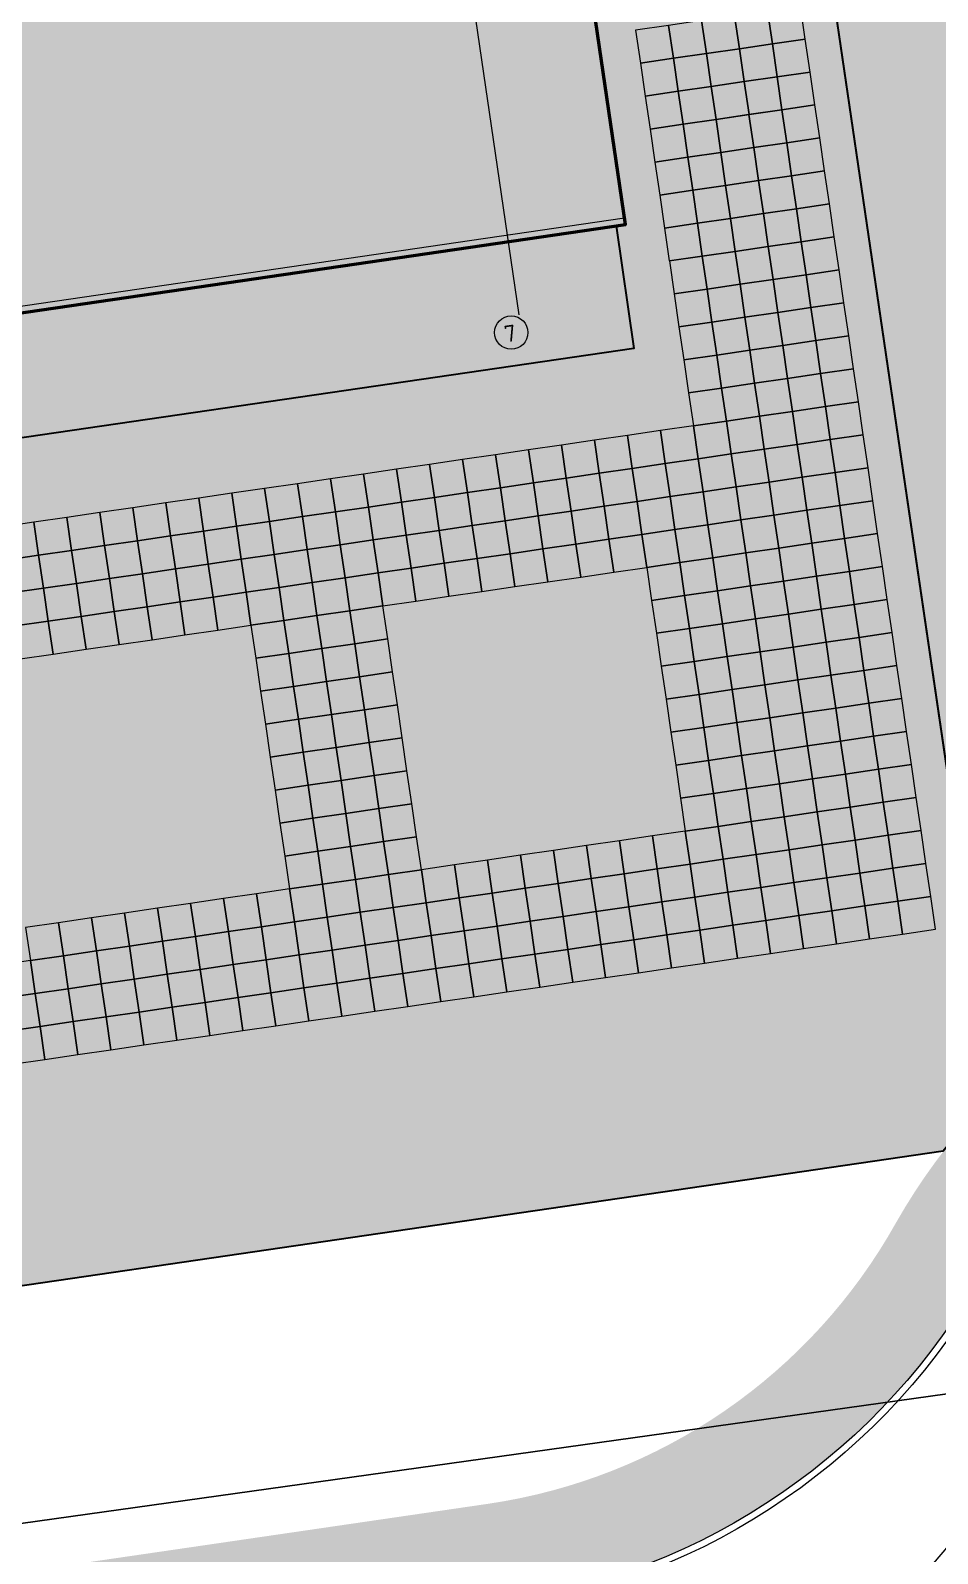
# Model space of a CAD drawing. Header units: metres. Extents: x 2 to 659295185, y -28 to 1124222152.
# Drawn here: x 656853.02 to 656880.24, y 1124401.98 to 1124447.69 of the extents above; entities that cross this region are included whole.
import ezdxf

# ---------------------------------------------------------------- set-up
doc = ezdxf.new("R2010")
doc.units = ezdxf.units.M
doc.header["$MEASUREMENT"] = 0
doc.linetypes.add('CENTER', pattern=[50.8, 31.75, -6.35, 6.35, -6.35])
for name, color, linetype, lineweight in [("a''brocal", 220, 'CONTINUOUS', 15), ('area verde', 76, 'CONTINUOUS', 13), ('eje vial', 1, 'CENTER', 15), ('ESCUELA', 7, 'CONTINUOUS', 15)]:
    doc.layers.add(name, color=color, linetype=linetype, lineweight=lineweight)
doc.layers.add('AREA ACERA', color=7, linetype='CONTINUOUS', lineweight=15, true_color=0xfbe193)
doc.layers.add('parcela simoncito', color=7, linetype='CONTINUOUS', lineweight=9, true_color=0xe9debe)
doc.layers.add('CANAL', color=5, linetype='CONTINUOUS')
doc.styles.add('СПДС', font='isocpeur.ttf')
doc.linetypes.add('FENCELINE2', pattern='A,0.25,-0.1,[132,ltypeshp.shx,S=0.1,R=0,X=-0.1,Y=0],-0.1,1', length=1.45)

# ---------------------------------------------------------------- blocks, each defined once
blk = doc.blocks.new('simoncito')
at = {"layer": 'ESCUELA', "linetype": 'Continuous', "lineweight": 0}
blk.add_hatch(color=252, dxfattribs=at).paths.add_polyline_path([(-455.6, -2173.202), (-495.36, -2173.202), (-495.361, -2154.802), (-458.961, -2154.802), (-458.961, -2162.022), (-455.601, -2162.022)])
at = {"layer": 'ESCUELA', "color": 5, "linetype": 'Continuous', "lineweight": 30}
blk.add_lwpolyline([(-455.887, -2173.202), (-455.89, -2176.921), (-481.237, -2176.912), (-481.237, -2174.202), (-496.047, -2174.202), (-496.046, -2153.802), (-458.847, -2153.802), (-458.847, -2161.022), (-455.887, -2161.022), (-455.887, -2162.022)], dxfattribs=at)
at = {"layer": 'ESCUELA', "color": 1, "linetype": 'Continuous', "lineweight": 0}
for points in [[(-495.161, -2153.802), (-495.161, -2175.418)], [(-459.161, -2153.802), (-459.16, -2175.418)], [(-498.581, -2155.002), (-458.961, -2155.001)], [(-498.581, -2173.002), (-455.601, -2173.001)]]:
    blk.add_lwpolyline(points, dxfattribs=at)
at = {"layer": 'ESCUELA', "linetype": 'Continuous', "lineweight": 0}
blk.add_lwpolyline([(-455.6, -2173.202), (-495.36, -2173.202), (-495.361, -2154.802), (-458.961, -2154.802), (-458.961, -2162.022), (-455.601, -2162.022), (-455.6, -2173.202)], dxfattribs=at)
at = {"layer": 'ESCUELA', "linetype": 'Continuous', "lineweight": 50}
blk.add_lwpolyline([(-458.961, -2154.802), (-495.361, -2154.802), (-495.36, -2173.202), (-455.6, -2173.201), (-455.601, -2162.022), (-458.961, -2162.022), (-458.961, -2154.802)], dxfattribs=at)
at = {"layer": 'ESCUELA', "color": 1, "linetype": 'Continuous', "lineweight": 0}
for centre in [(-499.081, -2155.002), (-499.081, -2173.002), (-495.174, -2175.918), (-459.461, -2175.918)]:
    blk.add_circle(centre, 0.5, dxfattribs=at)
at = {"layer": 'ESCUELA', "color": 1, "lineweight": 50, "char_height": 0.5, "width": 0.38012, "attachment_point": 3, "rotation": 359.9979, "style": 'СПДС'}
for s, insert in [('D', (-498.952, -2154.763)), ('A', (-498.952, -2172.763)), ('1', (-495.03, -2175.673)), ('7', (-459.324, -2175.686))]:
    blk.add_mtext(s, dxfattribs=dict(at, insert=insert))

msp = doc.modelspace()

# ---------------------------------------------------------------- hatches: boundary and pattern name
at = {"layer": 'AREA ACERA'}
h = msp.add_hatch(color=256, dxfattribs=at)
h.dxf.hatch_style = 1
edge = h.paths.add_edge_path()
edge.add_line((656825.2231, 1124398.0829), (656825.4419, 1124396.5866))
edge.add_arc((656830.7751, 1124407.1126), 11.8, 243.12985, 253.24821)
edge.add_line((656827.374, 1124395.8133), (656827.4023, 1124395.9071))
edge.add_line((656827.4023, 1124395.9071), (656867.0118, 1124401.695))
edge.add_arc((656864.3229, 1124420.0962), 18.5966, 278.31338, 330.83105)
edge.add_arc((656894.8791, 1124403.0407), 16.3972, 98.31384, 150.83105, ccw=False)
edge.add_line((656892.5081, 1124419.2656), (656947.5832, 1124427.3168))
edge.add_line((656947.5832, 1124427.3168), (656947.7567, 1124426.1305))
edge.add_line((656947.7567, 1124426.1305), (656965.5673, 1124428.7345))
edge.add_line((656965.5673, 1124428.7345), (656965.3937, 1124429.9219))
edge.add_line((656965.3937, 1124429.9219), (657000.8908, 1124435.1118))
edge.add_arc((657003.264, 1124418.8798), 16.4046, 45.8279, 98.31806, ccw=False)
edge.add_arc((657027.6639, 1124443.9952), 18.6116, 225.8279, 278.3007)
edge.add_line((657030.3508, 1124425.5785), (657041.9038, 1124427.265))
edge.add_line((657041.9038, 1124427.265), (657042.0774, 1124426.0776))
edge.add_line((657042.0774, 1124426.0776), (657043.1738, 1124426.2381))
edge.add_arc((657041.5799, 1124437.1259), 11.0039, 278.3282, 288.22859)
edge.add_line((657045.0221, 1124426.6743), (657044.8457, 1124427.8804))
edge.add_arc((657041.3964, 1124437.9035), 10.6, 288.99004, 368.30544)
edge.add_line((657051.8853, 1124439.4347), (657045.2115, 1124485.1408))
edge.add_arc((657034.7227, 1124483.6093), 10.6, 8.30732, 98.31713)
edge.add_line((657033.1894, 1124494.0978), (657033.0158, 1124495.2852))
edge.add_line((657033.0158, 1124495.2852), (657030.0474, 1124494.8512))
edge.add_line((657030.0474, 1124494.8512), (657030.221, 1124493.6639))
edge.add_line((657030.221, 1124493.6639), (657026.3566, 1124493.0989))
edge.add_arc((657028.8617, 1124491.8483), 2.8, 153.46984, 184.30242)
edge.add_line((657026.0696, 1124491.6382), (657026.1263, 1124491.2472))
edge.add_line((657026.1263, 1124491.2472), (657033.4354, 1124492.3158))
edge.add_arc((657034.7094, 1124483.6023), 8.8062, 8.35537, 98.31804, ccw=False)
edge.add_line((657043.4221, 1124484.8819), (657050.1474, 1124438.8829))
edge.add_arc((657041.3905, 1124437.9129), 8.8105, -81.73298, 6.32068, ccw=False)
edge.add_line((657042.6573, 1124429.194), (657030.0733, 1124427.3571))
edge.add_arc((657027.6506, 1124443.9542), 16.773, 225.76471, 278.3049, ccw=False)
edge.add_arc((657003.2735, 1124418.9175), 18.1709, 45.76471, 98.36257)
edge.add_line((657000.6308, 1124436.8952), (656892.3966, 1124421.0684))
edge.add_arc((656895.0538, 1124402.786), 18.4744, 98.26971, 150.40503)
edge.add_arc((656864.313, 1124420.1106), 16.8123, 278.33919, 330.80525, ccw=False)
edge.add_line((656866.7514, 1124403.4761), (656832.0483, 1124398.4052))
edge.add_arc((656830.7783, 1124407.0968), 8.784, 190.17051, 278.31338, ccw=False)
edge.add_line((656822.1324, 1124405.5458), (656820.39, 1124417.4033))
edge.add_arc((656820.8827, 1124410.1052), 7.3147, 93.86246, 94.68622)
edge.add_arc((656820.5548, 1124414.6574), 2.7513, 95.62565, 133.33247)
edge.add_line((656818.6668, 1124416.6587), (656819.8526, 1124408.5474))
edge.add_line((656819.8526, 1124408.5474), (656818.6653, 1124408.3738))
edge.add_line((656818.6653, 1124408.3738), (656819.0992, 1124405.4055))
edge.add_line((656819.0992, 1124405.4055), (656820.2866, 1124405.5791))
edge.add_arc((656830.7439, 1124407.092), 10.5662, 188.23238, 238.49998)
at = {"layer": 'area verde'}
h = msp.add_hatch(color=256, dxfattribs=at)
h.dxf.hatch_style = 1
edge = h.paths.add_edge_path()
edge.add_line((656947.7567, 1124426.1305), (656947.5832, 1124427.3167))
edge.add_line((656947.5832, 1124427.3167), (656892.5081, 1124419.2656))
edge.add_arc((656894.8802, 1124403.039), 16.399, 98.31697, 150.82792)
edge.add_arc((656864.3216, 1124420.0981), 18.5987, 278.3165, 330.82792, ccw=False)
edge.add_line((656867.0118, 1124401.695), (656827.4023, 1124395.9071))
edge.add_line((656827.4023, 1124395.9071), (656827.374, 1124395.8133))
edge.add_arc((656830.7751, 1124407.1126), 11.8, 253.24822, 278.31806)
edge.add_line((656832.4822, 1124395.4367), (656867.1854, 1124400.5076))
edge.add_arc((656864.3231, 1124420.096), 19.7964, 278.31338, 330.83106)
edge.add_arc((656894.8792, 1124403.0405), 15.1974, 98.31388, 150.83106, ccw=False)
edge.add_line((656892.6817, 1124418.0782), (656947.7567, 1124426.1305))
at = {"layer": 'parcela simoncito'}
h = msp.add_hatch(color=256, dxfattribs=at)
edge = h.paths.add_edge_path()
edge.add_line((656940.076, 1124478.666), (656947.3231, 1124429.0983))
edge.add_line((656947.3231, 1124429.0983), (656892.3966, 1124421.0684))
edge.add_arc((656894.9753, 1124402.8929), 18.3574, 98.07524, 135.22316)
edge.add_line((656881.9442, 1124415.8229), (656874.1358, 1124469.0252))
edge.add_line((656874.1358, 1124469.0252), (656940.076, 1124478.666))
h = msp.add_hatch(color=256, dxfattribs=at)
edge = h.paths.add_edge_path()
edge.add_arc((656894.8808, 1124403.0381), 18.2, 135.42686, 142.70806)
edge.add_line((656880.4017, 1124414.0651), (656822.1324, 1124405.5458))
edge.add_line((656822.1324, 1124405.5458), (656815.3534, 1124451.7639))
edge.add_arc((656824.0867, 1124452.8177), 8.7966, 98.29634, 186.88058, ccw=False)
edge.add_line((656822.8174, 1124461.5223), (656845.4525, 1124464.8332))
edge.add_line((656845.4525, 1124464.8332), (656874.1358, 1124469.0252))
edge.add_line((656874.1358, 1124469.0252), (656881.916, 1124415.8112))

# ---------------------------------------------------------------- linework, layer by layer
at = {"layer": "a''brocal", "elevation": 433.2399}
for points in [[(657026.1263, 1124491.2472), (657026.0696, 1124491.6382, -0.3960527), (657028.478, 1124494.6218), (657033.0158, 1124495.2852, -0.414289), (657046.3991, 1124485.3132), (657053.0727, 1124439.608), (657053.0727, 1124439.608, -0.4123884), (657043.1738, 1124426.2381), (657043.1036, 1124426.2274), (657030.5242, 1124424.3911, -0.2332017), (657013.8585, 1124429.7855, 0.233377), (657001.065, 1124433.9245), (656892.6817, 1124418.0782, 0.2332017), (656881.6091, 1124410.4475, -0.2332017), (656867.1854, 1124400.5076), (656867.1854, 1124400.5076), (656832.4822, 1124395.4367), (656832.4822, 1124395.4367, -0.4142136), (656819.0992, 1124405.4055), (656817.815, 1124414.1902, -0.4164622), (656820.1773, 1124417.387), (656820.3929, 1124417.4039)], [(657001.094, 1124433.7266), (656892.7106, 1124417.8803, 0.2332017), (656881.7837, 1124410.35, -0.2332017), (656867.2143, 1124400.3097), (656832.5111, 1124395.2388, -0.4142136), (656818.9013, 1124405.3765), (656817.6172, 1124414.1605, -0.4170526), (656820.1551, 1124417.5859), (656820.3638, 1124417.6023)]]:
    msp.add_lwpolyline(points, format="xyb", dxfattribs=at)
at = {"layer": 'CANAL', "linetype": 'Continuous', "elevation": -3.4908}
msp.add_lwpolyline([(656749.472, 1124386.6045), (656821.4385, 1124398.506), (656918.7425, 1124412.125), (657050.6935, 1124432.404)], dxfattribs=at)
msp.add_lwpolyline([(656749.472, 1124386.6045), (656821.4385, 1124398.506), (656918.7425, 1124412.125), (657050.6935, 1124432.404)], dxfattribs=at)
at = {"layer": 'eje vial', "ltscale": 0.05, "elevation": 433.2399, "flags": 128}
msp.add_lwpolyline([(656893.1881, 1124414.615, 0.2332017), (656884.4465, 1124408.5908, -0.2193359), (656866.7482, 1124392.9631, -0.2193359)], format="xyb", dxfattribs=at)
at = {"layer": 'ESCUELA', "color": 1, "linetype": 'FENCELINE2', "lineweight": 30, "ltscale": 1.8, "elevation": 433.2399}
for points in [[(656940.076, 1124478.666), (656947.3231, 1124429.0983), (656892.3966, 1124421.0684, 0.163523), (656881.9442, 1124415.8229), (656881.9442, 1124415.8229), (656874.1358, 1124469.0252), (656940.076, 1124478.666)], [(656874.1358, 1124469.0251), (656822.8174, 1124461.5221, 0.4069889), (656815.3534, 1124451.7639), (656822.1328, 1124405.5421), (656880.4017, 1124414.0651, -0.0322911), (656881.942, 1124415.8376), (656874.1358, 1124469.0251)]]:
    msp.add_lwpolyline(points, format="xyb", dxfattribs=at)
at = {"layer": 'ESCUELA', "color": 248, "lineweight": 9, "ltscale": 100, "elevation": 433.2399}
for points in [[(656876.2701, 1124447.4322), (656876.1255, 1124448.4217), (656875.136, 1124448.2771), (656875.2806, 1124447.2876)], [(656873.3017, 1124446.9984), (656873.157, 1124447.9879), (656872.1676, 1124447.8432), (656872.3122, 1124446.8537)], [(656874.2912, 1124447.143), (656874.1465, 1124448.1325), (656873.157, 1124447.9879), (656873.3017, 1124446.9984)], [(656875.2806, 1124447.2876), (656875.136, 1124448.2771), (656874.1465, 1124448.1325), (656874.2912, 1124447.143)], [(656872.3122, 1124446.8537), (656872.1676, 1124447.8432), (656871.1781, 1124447.6986), (656871.3227, 1124446.7091)], [(656874.4358, 1124446.1535), (656874.2912, 1124447.143), (656873.3017, 1124446.9984), (656873.4463, 1124446.0089)], [(656875.4253, 1124446.2981), (656875.2806, 1124447.2876), (656874.2912, 1124447.143), (656874.4358, 1124446.1535)], [(656876.4148, 1124446.4428), (656876.2701, 1124447.4322), (656875.2806, 1124447.2876), (656875.4253, 1124446.2981)], [(656872.4568, 1124445.8643), (656872.3122, 1124446.8537), (656871.3227, 1124446.7091), (656871.4673, 1124445.7196)], [(656873.4463, 1124446.0089), (656873.3017, 1124446.9984), (656872.3122, 1124446.8537), (656872.4568, 1124445.8643)], [(656874.5804, 1124445.164), (656874.4358, 1124446.1535), (656873.4463, 1124446.0089), (656873.5909, 1124445.0194)], [(656875.5699, 1124445.3087), (656875.4253, 1124446.2981), (656874.4358, 1124446.1535), (656874.5804, 1124445.164)], [(656876.5594, 1124445.4533), (656876.4148, 1124446.4428), (656875.4253, 1124446.2981), (656875.5699, 1124445.3087)], [(656872.6014, 1124444.8748), (656872.4568, 1124445.8643), (656871.4673, 1124445.7196), (656871.6119, 1124444.7302)], [(656873.5909, 1124445.0194), (656873.4463, 1124446.0089), (656872.4568, 1124445.8643), (656872.6014, 1124444.8748)], [(656875.7143, 1124444.3191), (656875.5697, 1124445.3086), (656874.5802, 1124445.164), (656874.7249, 1124444.1745)], [(656876.7038, 1124444.4638), (656876.5592, 1124445.4533), (656875.5697, 1124445.3086), (656875.7143, 1124444.3191)], [(656872.7459, 1124443.8853), (656872.6013, 1124444.8748), (656871.6118, 1124444.7301), (656871.7564, 1124443.7406)], [(656873.7354, 1124444.0299), (656873.5907, 1124445.0194), (656872.6013, 1124444.8748), (656872.7459, 1124443.8853)], [(656874.7249, 1124444.1745), (656874.5802, 1124445.164), (656873.5907, 1124445.0194), (656873.7354, 1124444.0299)], [(656875.859, 1124443.3297), (656875.7143, 1124444.3191), (656874.7249, 1124444.1745), (656874.8695, 1124443.185)], [(656876.8485, 1124443.4743), (656876.7038, 1124444.4638), (656875.7143, 1124444.3191), (656875.859, 1124443.3297)], [(656872.8905, 1124442.8958), (656872.7459, 1124443.8853), (656871.7564, 1124443.7406), (656871.901, 1124442.7512)], [(656873.88, 1124443.0404), (656873.7354, 1124444.0299), (656872.7459, 1124443.8853), (656872.8905, 1124442.8958)], [(656874.8695, 1124443.185), (656874.7249, 1124444.1745), (656873.7354, 1124444.0299), (656873.88, 1124443.0404)], [(656876.9931, 1124442.4848), (656876.8485, 1124443.4743), (656875.859, 1124443.3297), (656876.0036, 1124442.3402)], [(656874.0246, 1124442.0509), (656873.88, 1124443.0404), (656872.8905, 1124442.8958), (656873.0351, 1124441.9063)], [(656875.0141, 1124442.1955), (656874.8695, 1124443.185), (656873.88, 1124443.0404), (656874.0246, 1124442.0509)], [(656876.0036, 1124442.3402), (656875.859, 1124443.3297), (656874.8695, 1124443.185), (656875.0141, 1124442.1955)], [(656873.0351, 1124441.9063), (656872.8905, 1124442.8958), (656871.901, 1124442.7512), (656872.0456, 1124441.7617)], [(656877.1377, 1124441.4953), (656876.9931, 1124442.4848), (656876.0036, 1124442.3402), (656876.1482, 1124441.3507)], [(656874.1692, 1124441.0614), (656874.0246, 1124442.0509), (656873.0351, 1124441.9063), (656873.1798, 1124440.9168)], [(656875.1587, 1124441.2061), (656875.0141, 1124442.1955), (656874.0246, 1124442.0509), (656874.1692, 1124441.0614)], [(656876.1482, 1124441.3507), (656876.0036, 1124442.3402), (656875.0141, 1124442.1955), (656875.1587, 1124441.2061)], [(656873.1798, 1124440.9168), (656873.0351, 1124441.9063), (656872.0456, 1124441.7617), (656872.1903, 1124440.7722)], [(656875.3035, 1124440.2166), (656875.1589, 1124441.2061), (656874.1694, 1124441.0615), (656874.314, 1124440.072)], [(656876.293, 1124440.3612), (656876.1484, 1124441.3507), (656875.1589, 1124441.2061), (656875.3035, 1124440.2166)], [(656877.2825, 1124440.5058), (656877.1379, 1124441.4953), (656876.1484, 1124441.3507), (656876.293, 1124440.3612)], [(656873.3246, 1124439.9273), (656873.1799, 1124440.9168), (656872.1904, 1124440.7722), (656872.3351, 1124439.7827)], [(656874.314, 1124440.072), (656874.1694, 1124441.0615), (656873.1799, 1124440.9168), (656873.3246, 1124439.9273)], [(656875.4482, 1124439.2271), (656875.3035, 1124440.2166), (656874.314, 1124440.072), (656874.4587, 1124439.0825)], [(656876.4376, 1124439.3717), (656876.293, 1124440.3612), (656875.3035, 1124440.2166), (656875.4482, 1124439.2271)], [(656877.4271, 1124439.5164), (656877.2825, 1124440.5058), (656876.293, 1124440.3612), (656876.4376, 1124439.3717)], [(656873.4692, 1124438.9379), (656873.3246, 1124439.9273), (656872.3351, 1124439.7827), (656872.4797, 1124438.7932)], [(656874.4587, 1124439.0825), (656874.314, 1124440.072), (656873.3246, 1124439.9273), (656873.4692, 1124438.9379)], [(656876.5823, 1124438.3822), (656876.4376, 1124439.3717), (656875.4482, 1124439.2271), (656875.5928, 1124438.2376)], [(656877.5718, 1124438.5269), (656877.4271, 1124439.5164), (656876.4376, 1124439.3717), (656876.5823, 1124438.3822)], [(656873.6138, 1124437.9484), (656873.4692, 1124438.9379), (656872.4797, 1124438.7932), (656872.6243, 1124437.8037)], [(656874.6033, 1124438.093), (656874.4587, 1124439.0825), (656873.4692, 1124438.9379), (656873.6138, 1124437.9484)], [(656875.5928, 1124438.2376), (656875.4482, 1124439.2271), (656874.4587, 1124439.0825), (656874.6033, 1124438.093)], [(656876.7269, 1124437.3928), (656876.5823, 1124438.3822), (656875.5928, 1124438.2376), (656875.7374, 1124437.2481)], [(656877.7164, 1124437.5374), (656877.5718, 1124438.5269), (656876.5823, 1124438.3822), (656876.7269, 1124437.3928)], [(656873.7584, 1124436.9589), (656873.6138, 1124437.9484), (656872.6243, 1124437.8037), (656872.7689, 1124436.8143)], [(656874.7479, 1124437.1035), (656874.6033, 1124438.093), (656873.6138, 1124437.9484), (656873.7584, 1124436.9589)], [(656875.7374, 1124437.2481), (656875.5928, 1124438.2376), (656874.6033, 1124438.093), (656874.7479, 1124437.1035)], [(656877.861, 1124436.5479), (656877.7164, 1124437.5374), (656876.7269, 1124437.3928), (656876.8715, 1124436.4033)], [(656874.8925, 1124436.114), (656874.7479, 1124437.1035), (656873.7584, 1124436.9589), (656873.9031, 1124435.9694)], [(656875.882, 1124436.2586), (656875.7374, 1124437.2481), (656874.7479, 1124437.1035), (656874.8925, 1124436.114)], [(656876.8715, 1124436.4033), (656876.7269, 1124437.3928), (656875.7374, 1124437.2481), (656875.882, 1124436.2586)], [(656873.9031, 1124435.9694), (656873.7584, 1124436.9589), (656872.7689, 1124436.8143), (656872.9136, 1124435.8248)], [(656878.0057, 1124435.5584), (656877.8611, 1124436.5479), (656876.8716, 1124436.4033), (656877.0162, 1124435.4138)], [(656875.0373, 1124435.1245), (656874.8926, 1124436.114), (656873.9031, 1124435.9694), (656874.0478, 1124434.9799)], [(656876.0267, 1124435.2692), (656875.8821, 1124436.2587), (656874.8926, 1124436.114), (656875.0373, 1124435.1245)], [(656877.0162, 1124435.4138), (656876.8716, 1124436.4033), (656875.8821, 1124436.2587), (656876.0267, 1124435.2692)], [(656872.0688, 1124434.6907), (656871.9242, 1124435.6802), (656870.9347, 1124435.5355), (656871.0793, 1124434.546)], [(656873.0583, 1124434.8353), (656872.9137, 1124435.8248), (656871.9242, 1124435.6802), (656872.0688, 1124434.6907)], [(656874.0478, 1124434.9799), (656873.9031, 1124435.9694), (656872.9137, 1124435.8248), (656873.0583, 1124434.8353)], [(656869.1003, 1124434.2568), (656868.9557, 1124435.2463), (656867.9662, 1124435.1017), (656868.1109, 1124434.1122)], [(656870.0898, 1124434.4014), (656869.9452, 1124435.3909), (656868.9557, 1124435.2463), (656869.1003, 1124434.2568)], [(656871.0793, 1124434.546), (656870.9347, 1124435.5355), (656869.9452, 1124435.3909), (656870.0898, 1124434.4014)], [(656876.1714, 1124434.2797), (656876.0267, 1124435.2692), (656875.0373, 1124435.1245), (656875.1819, 1124434.1351)], [(656877.1609, 1124434.4243), (656877.0162, 1124435.4138), (656876.0267, 1124435.2692), (656876.1714, 1124434.2797)], [(656878.1503, 1124434.5689), (656878.0057, 1124435.5584), (656877.0162, 1124435.4138), (656877.1609, 1124434.4243)], [(656866.1319, 1124433.8229), (656865.9873, 1124434.8124), (656864.9978, 1124434.6678), (656865.1424, 1124433.6783)], [(656867.1214, 1124433.9675), (656866.9767, 1124434.957), (656865.9873, 1124434.8124), (656866.1319, 1124433.8229)], [(656868.1109, 1124434.1122), (656867.9662, 1124435.1017), (656866.9767, 1124434.957), (656867.1214, 1124433.9675)], [(656873.2029, 1124433.8458), (656873.0583, 1124434.8353), (656872.0688, 1124434.6907), (656872.2134, 1124433.7012)], [(656874.1924, 1124433.9904), (656874.0478, 1124434.9799), (656873.0583, 1124434.8353), (656873.2029, 1124433.8458)], [(656875.1819, 1124434.1351), (656875.0373, 1124435.1245), (656874.0478, 1124434.9799), (656874.1924, 1124433.9904)], [(656863.1634, 1124433.389), (656863.0188, 1124434.3785), (656862.0293, 1124434.2339), (656862.1739, 1124433.2444)], [(656864.1529, 1124433.5337), (656864.0083, 1124434.5232), (656863.0188, 1124434.3785), (656863.1634, 1124433.389)], [(656865.1424, 1124433.6783), (656864.9978, 1124434.6678), (656864.0083, 1124434.5232), (656864.1529, 1124433.5337)], [(656869.245, 1124433.2673), (656869.1003, 1124434.2568), (656868.1109, 1124434.1122), (656868.2555, 1124433.1227)], [(656870.2344, 1124433.4119), (656870.0898, 1124434.4014), (656869.1003, 1124434.2568), (656869.245, 1124433.2673)], [(656871.2239, 1124433.5566), (656871.0793, 1124434.546), (656870.0898, 1124434.4014), (656870.2344, 1124433.4119)], [(656872.2134, 1124433.7012), (656872.0688, 1124434.6907), (656871.0793, 1124434.546), (656871.2239, 1124433.5566)], [(656876.3159, 1124433.2902), (656876.1713, 1124434.2797), (656875.1818, 1124434.135), (656875.3264, 1124433.1456)], [(656877.3054, 1124433.4348), (656877.1608, 1124434.4243), (656876.1713, 1124434.2797), (656876.3159, 1124433.2902)], [(656878.2949, 1124433.5794), (656878.1503, 1124434.5689), (656877.1608, 1124434.4243), (656877.3054, 1124433.4348)], [(656859.2055, 1124432.8106), (656859.0608, 1124433.8), (656858.0714, 1124433.6554), (656858.216, 1124432.6659)], [(656860.195, 1124432.9552), (656860.0503, 1124433.9447), (656859.0608, 1124433.8), (656859.2055, 1124432.8106)], [(656861.1844, 1124433.0998), (656861.0398, 1124434.0893), (656860.0503, 1124433.9447), (656860.195, 1124432.9552)], [(656862.1739, 1124433.2444), (656862.0293, 1124434.2339), (656861.0398, 1124434.0893), (656861.1844, 1124433.0998)], [(656866.2765, 1124432.8334), (656866.1319, 1124433.8229), (656865.1424, 1124433.6783), (656865.287, 1124432.6888)], [(656867.266, 1124432.9781), (656867.1214, 1124433.9675), (656866.1319, 1124433.8229), (656866.2765, 1124432.8334)], [(656868.2555, 1124433.1227), (656868.1109, 1124434.1122), (656867.1214, 1124433.9675), (656867.266, 1124432.9781)], [(656873.3474, 1124432.8563), (656873.2028, 1124433.8458), (656872.2133, 1124433.7012), (656872.358, 1124432.7117)], [(656874.3369, 1124433.0009), (656874.1923, 1124433.9904), (656873.2028, 1124433.8458), (656873.3474, 1124432.8563)], [(656875.3264, 1124433.1456), (656875.1818, 1124434.135), (656874.1923, 1124433.9904), (656874.3369, 1124433.0009)], [(656856.237, 1124432.3767), (656856.0924, 1124433.3662), (656855.1029, 1124433.2215), (656855.2475, 1124432.2321)], [(656857.2265, 1124432.5213), (656857.0819, 1124433.5108), (656856.0924, 1124433.3662), (656856.237, 1124432.3767)], [(656858.216, 1124432.6659), (656858.0714, 1124433.6554), (656857.0819, 1124433.5108), (656857.2265, 1124432.5213)], [(656863.308, 1124432.3996), (656863.1634, 1124433.389), (656862.1739, 1124433.2444), (656862.3186, 1124432.2549)], [(656864.2975, 1124432.5442), (656864.1529, 1124433.5337), (656863.1634, 1124433.389), (656863.308, 1124432.3996)], [(656865.287, 1124432.6888), (656865.1424, 1124433.6783), (656864.1529, 1124433.5337), (656864.2975, 1124432.5442)], [(656870.379, 1124432.4224), (656870.2344, 1124433.4119), (656869.2449, 1124433.2673), (656869.3895, 1124432.2778)], [(656871.3685, 1124432.5671), (656871.2238, 1124433.5565), (656870.2344, 1124433.4119), (656870.379, 1124432.4224)], [(656872.358, 1124432.7117), (656872.2133, 1124433.7012), (656871.2238, 1124433.5565), (656871.3685, 1124432.5671)], [(656877.45, 1124432.4453), (656877.3054, 1124433.4348), (656876.3159, 1124433.2902), (656876.4605, 1124432.3007)], [(656878.4395, 1124432.59), (656878.2949, 1124433.5794), (656877.3054, 1124433.4348), (656877.45, 1124432.4453)], [(656853.2686, 1124431.9428), (656853.1239, 1124432.9323), (656852.1344, 1124432.7877), (656852.2791, 1124431.7982)], [(656854.258, 1124432.0874), (656854.1134, 1124433.0769), (656853.1239, 1124432.9323), (656853.2686, 1124431.9428)], [(656855.2475, 1124432.2321), (656855.1029, 1124433.2215), (656854.1134, 1124433.0769), (656854.258, 1124432.0874)], [(656860.3396, 1124431.9657), (656860.195, 1124432.9552), (656859.2055, 1124432.8106), (656859.3501, 1124431.8211)], [(656861.3291, 1124432.1103), (656861.1844, 1124433.0998), (656860.195, 1124432.9552), (656860.3396, 1124431.9657)], [(656862.3186, 1124432.2549), (656862.1739, 1124433.2444), (656861.1844, 1124433.0998), (656861.3291, 1124432.1103)], [(656867.4105, 1124431.9886), (656867.2659, 1124432.9781), (656866.2764, 1124432.8334), (656866.421, 1124431.8439)], [(656868.4, 1124432.1332), (656868.2554, 1124433.1227), (656867.2659, 1124432.9781), (656867.4105, 1124431.9886)], [(656869.3895, 1124432.2778), (656869.2449, 1124433.2673), (656868.2554, 1124433.1227), (656868.4, 1124432.1332)], [(656874.4816, 1124432.0115), (656874.3369, 1124433.0009), (656873.3474, 1124432.8563), (656873.4921, 1124431.8668)], [(656875.471, 1124432.1561), (656875.3264, 1124433.1456), (656874.3369, 1124433.0009), (656874.4816, 1124432.0115)], [(656876.4605, 1124432.3007), (656876.3159, 1124433.2902), (656875.3264, 1124433.1456), (656875.471, 1124432.1561)], [(656857.3711, 1124431.5318), (656857.2265, 1124432.5213), (656856.237, 1124432.3767), (656856.3816, 1124431.3872)], [(656858.3606, 1124431.6764), (656858.216, 1124432.6659), (656857.2265, 1124432.5213), (656857.3711, 1124431.5318)], [(656859.3501, 1124431.8211), (656859.2055, 1124432.8106), (656858.216, 1124432.6659), (656858.3606, 1124431.6764)], [(656864.4421, 1124431.5547), (656864.2974, 1124432.5442), (656863.308, 1124432.3996), (656863.4526, 1124431.4101)], [(656865.4316, 1124431.6993), (656865.2869, 1124432.6888), (656864.2974, 1124432.5442), (656864.4421, 1124431.5547)], [(656866.421, 1124431.8439), (656866.2764, 1124432.8334), (656865.2869, 1124432.6888), (656865.4316, 1124431.6993)], [(656870.5236, 1124431.433), (656870.379, 1124432.4224), (656869.3895, 1124432.2778), (656869.5341, 1124431.2883)], [(656871.5131, 1124431.5776), (656871.3685, 1124432.5671), (656870.379, 1124432.4224), (656870.5236, 1124431.433)], [(656872.5026, 1124431.7222), (656872.358, 1124432.7117), (656871.3685, 1124432.5671), (656871.5131, 1124431.5776)], [(656873.4921, 1124431.8668), (656873.3474, 1124432.8563), (656872.358, 1124432.7117), (656872.5026, 1124431.7222)], [(656877.5946, 1124431.4558), (656877.45, 1124432.4453), (656876.4605, 1124432.3007), (656876.6052, 1124431.3112)], [(656878.5841, 1124431.6005), (656878.4395, 1124432.59), (656877.45, 1124432.4453), (656877.5946, 1124431.4558)], [(656854.4027, 1124431.0979), (656854.258, 1124432.0874), (656853.2686, 1124431.9428), (656853.4132, 1124430.9533)], [(656855.3921, 1124431.2426), (656855.2475, 1124432.2321), (656854.258, 1124432.0874), (656854.4027, 1124431.0979)], [(656856.3816, 1124431.3872), (656856.237, 1124432.3767), (656855.2475, 1124432.2321), (656855.3921, 1124431.2426)], [(656860.4841, 1124430.9762), (656860.3395, 1124431.9657), (656859.35, 1124431.8211), (656859.4946, 1124430.8316)], [(656861.4736, 1124431.1208), (656861.329, 1124432.1103), (656860.3395, 1124431.9657), (656860.4841, 1124430.9762)], [(656862.4631, 1124431.2654), (656862.3185, 1124432.2549), (656861.329, 1124432.1103), (656861.4736, 1124431.1208)], [(656863.4526, 1124431.4101), (656863.308, 1124432.3996), (656862.3185, 1124432.2549), (656862.4631, 1124431.2654)], [(656867.5552, 1124430.9991), (656867.4105, 1124431.9886), (656866.421, 1124431.8439), (656866.5657, 1124430.8545)], [(656868.5446, 1124431.1437), (656868.4, 1124432.1332), (656867.4105, 1124431.9886), (656867.5552, 1124430.9991)], [(656869.5341, 1124431.2883), (656869.3895, 1124432.2778), (656868.4, 1124432.1332), (656868.5446, 1124431.1437)], [(656874.6262, 1124431.022), (656874.4816, 1124432.0115), (656873.4921, 1124431.8668), (656873.6367, 1124430.8773)], [(656875.6157, 1124431.1666), (656875.471, 1124432.1561), (656874.4816, 1124432.0115), (656874.6262, 1124431.022)], [(656876.6052, 1124431.3112), (656876.4605, 1124432.3007), (656875.471, 1124432.1561), (656875.6157, 1124431.1666)], [(656853.4132, 1124430.9533), (656853.2686, 1124431.9428), (656852.2791, 1124431.7982), (656852.4237, 1124430.8087)], [(656857.5157, 1124430.5423), (656857.371, 1124431.5318), (656856.3815, 1124431.3872), (656856.5262, 1124430.3977)], [(656858.5051, 1124430.6869), (656858.3605, 1124431.6764), (656857.371, 1124431.5318), (656857.5157, 1124430.5423)], [(656859.4946, 1124430.8316), (656859.35, 1124431.8211), (656858.3605, 1124431.6764), (656858.5051, 1124430.6869)], [(656864.5867, 1124430.5652), (656864.4421, 1124431.5547), (656863.4526, 1124431.4101), (656863.5972, 1124430.4206)], [(656865.5762, 1124430.7098), (656865.4316, 1124431.6993), (656864.4421, 1124431.5547), (656864.5867, 1124430.5652)], [(656866.5657, 1124430.8545), (656866.421, 1124431.8439), (656865.4316, 1124431.6993), (656865.5762, 1124430.7098)], [(656872.6472, 1124430.7327), (656872.5026, 1124431.7222), (656871.5131, 1124431.5776), (656871.6577, 1124430.5881)], [(656873.6367, 1124430.8773), (656873.4921, 1124431.8668), (656872.5026, 1124431.7222), (656872.6472, 1124430.7327)], [(656878.7288, 1124430.611), (656878.5841, 1124431.6005), (656877.5946, 1124431.4558), (656877.7393, 1124430.4664)], [(656854.5472, 1124430.1084), (656854.4026, 1124431.0979), (656853.4131, 1124430.9533), (656853.5577, 1124429.9638)], [(656855.5367, 1124430.2531), (656855.3921, 1124431.2426), (656854.4026, 1124431.0979), (656854.5472, 1124430.1084)], [(656856.5262, 1124430.3977), (656856.3815, 1124431.3872), (656855.3921, 1124431.2426), (656855.5367, 1124430.2531)], [(656861.6182, 1124430.1313), (656861.4736, 1124431.1208), (656860.4841, 1124430.9762), (656860.6287, 1124429.9867)], [(656862.6077, 1124430.276), (656862.4631, 1124431.2654), (656861.4736, 1124431.1208), (656861.6182, 1124430.1313)], [(656863.5972, 1124430.4206), (656863.4526, 1124431.4101), (656862.4631, 1124431.2654), (656862.6077, 1124430.276)], [(656875.7603, 1124430.1771), (656875.6157, 1124431.1666), (656874.6262, 1124431.022), (656874.7708, 1124430.0325)], [(656876.7498, 1124430.3217), (656876.6052, 1124431.3112), (656875.6157, 1124431.1666), (656875.7603, 1124430.1771)], [(656877.7393, 1124430.4664), (656877.5946, 1124431.4558), (656876.6052, 1124431.3112), (656876.7498, 1124430.3217)], [(656853.5577, 1124429.9638), (656853.4131, 1124430.9533), (656852.4236, 1124430.8087), (656852.5682, 1124429.8192)], [(656858.6498, 1124429.6975), (656858.5051, 1124430.6869), (656857.5157, 1124430.5423), (656857.6603, 1124429.5528)], [(656859.6393, 1124429.8421), (656859.4946, 1124430.8316), (656858.5051, 1124430.6869), (656858.6498, 1124429.6975)], [(656860.6287, 1124429.9867), (656860.4841, 1124430.9762), (656859.4946, 1124430.8316), (656859.6393, 1124429.8421)], [(656872.7918, 1124429.7432), (656872.6472, 1124430.7327), (656871.6577, 1124430.5881), (656871.8023, 1124429.5986)], [(656873.7813, 1124429.8879), (656873.6367, 1124430.8773), (656872.6472, 1124430.7327), (656872.7918, 1124429.7432)], [(656874.7708, 1124430.0325), (656874.6262, 1124431.022), (656873.6367, 1124430.8773), (656873.7813, 1124429.8879)], [(656878.8734, 1124429.6215), (656878.7288, 1124430.611), (656877.7393, 1124430.4664), (656877.8839, 1124429.4769)], [(656855.6813, 1124429.2636), (656855.5367, 1124430.2531), (656854.5472, 1124430.1084), (656854.6918, 1124429.119)], [(656856.6708, 1124429.4082), (656856.5262, 1124430.3977), (656855.5367, 1124430.2531), (656855.6813, 1124429.2636)], [(656857.6603, 1124429.5528), (656857.5157, 1124430.5423), (656856.5262, 1124430.3977), (656856.6708, 1124429.4082)], [(656861.7629, 1124429.1418), (656861.6182, 1124430.1313), (656860.6287, 1124429.9867), (656860.7734, 1124428.9972)], [(656862.7523, 1124429.2865), (656862.6077, 1124430.276), (656861.6182, 1124430.1313), (656861.7629, 1124429.1418)], [(656863.7418, 1124429.4311), (656863.5972, 1124430.4206), (656862.6077, 1124430.276), (656862.7523, 1124429.2865)], [(656875.9049, 1124429.1876), (656875.7603, 1124430.1771), (656874.7708, 1124430.0325), (656874.9154, 1124429.043)], [(656876.8944, 1124429.3322), (656876.7498, 1124430.3217), (656875.7603, 1124430.1771), (656875.9049, 1124429.1876)], [(656877.8839, 1124429.4769), (656877.7393, 1124430.4664), (656876.7498, 1124430.3217), (656876.8944, 1124429.3322)], [(656853.7023, 1124428.9743), (656853.5577, 1124429.9638), (656852.5682, 1124429.8192), (656852.7129, 1124428.8297)], [(656854.6918, 1124429.119), (656854.5472, 1124430.1084), (656853.5577, 1124429.9638), (656853.7023, 1124428.9743)], [(656860.7734, 1124428.9972), (656860.6287, 1124429.9867), (656859.6393, 1124429.8421), (656859.7839, 1124428.8526)], [(656872.9365, 1124428.7537), (656872.7918, 1124429.7432), (656871.8023, 1124429.5986), (656871.947, 1124428.6091)], [(656873.9259, 1124428.8984), (656873.7813, 1124429.8879), (656872.7918, 1124429.7432), (656872.9365, 1124428.7537)], [(656874.9154, 1124429.043), (656874.7708, 1124430.0325), (656873.7813, 1124429.8879), (656873.9259, 1124428.8984)], [(656862.897, 1124428.297), (656862.7523, 1124429.2865), (656861.7629, 1124429.1418), (656861.9075, 1124428.1524)], [(656863.8865, 1124428.4416), (656863.7418, 1124429.4311), (656862.7523, 1124429.2865), (656862.897, 1124428.297)], [(656877.039, 1124428.3428), (656876.8944, 1124429.3322), (656875.9049, 1124429.1876), (656876.0495, 1124428.1981)], [(656878.0285, 1124428.4874), (656877.8839, 1124429.4769), (656876.8944, 1124429.3322), (656877.039, 1124428.3428)], [(656879.018, 1124428.632), (656878.8734, 1124429.6215), (656877.8839, 1124429.4769), (656878.0285, 1124428.4874)], [(656860.918, 1124428.0077), (656860.7734, 1124428.9972), (656859.7839, 1124428.8526), (656859.9285, 1124427.8631)], [(656861.9075, 1124428.1524), (656861.7629, 1124429.1418), (656860.7734, 1124428.9972), (656860.918, 1124428.0077)], [(656874.0706, 1124427.9089), (656873.9259, 1124428.8984), (656872.9365, 1124428.7537), (656873.0811, 1124427.7643)], [(656875.0601, 1124428.0535), (656874.9154, 1124429.043), (656873.9259, 1124428.8984), (656874.0706, 1124427.9089)], [(656876.0495, 1124428.1981), (656875.9049, 1124429.1876), (656874.9154, 1124429.043), (656875.0601, 1124428.0535)], [(656864.0311, 1124427.4521), (656863.8865, 1124428.4416), (656862.897, 1124428.297), (656863.0416, 1124427.3075)], [(656873.0811, 1124427.7643), (656872.9365, 1124428.7537), (656871.947, 1124428.6091), (656872.0916, 1124427.6196)], [(656877.1837, 1124427.3533), (656877.039, 1124428.3428), (656876.0495, 1124428.1981), (656876.1942, 1124427.2086)], [(656878.1731, 1124427.4979), (656878.0285, 1124428.4874), (656877.039, 1124428.3428), (656877.1837, 1124427.3533)], [(656879.1626, 1124427.6425), (656879.018, 1124428.632), (656878.0285, 1124428.4874), (656878.1731, 1124427.4979)], [(656861.0626, 1124427.0182), (656860.918, 1124428.0077), (656859.9285, 1124427.8631), (656860.0731, 1124426.8736)], [(656862.0521, 1124427.1629), (656861.9075, 1124428.1524), (656860.918, 1124428.0077), (656861.0626, 1124427.0182)], [(656863.0416, 1124427.3075), (656862.897, 1124428.297), (656861.9075, 1124428.1524), (656862.0521, 1124427.1629)], [(656874.2152, 1124426.9194), (656874.0706, 1124427.9089), (656873.0811, 1124427.7643), (656873.2257, 1124426.7748)], [(656875.2047, 1124427.064), (656875.0601, 1124428.0535), (656874.0706, 1124427.9089), (656874.2152, 1124426.9194)], [(656876.1942, 1124427.2086), (656876.0495, 1124428.1981), (656875.0601, 1124428.0535), (656875.2047, 1124427.064)], [(656864.1757, 1124426.4626), (656864.0311, 1124427.4521), (656863.0416, 1124427.3075), (656863.1862, 1124426.318)], [(656873.2257, 1124426.7748), (656873.0811, 1124427.7643), (656872.0916, 1124427.6196), (656872.2362, 1124426.6301)], [(656878.3178, 1124426.5084), (656878.1731, 1124427.4979), (656877.1837, 1124427.3533), (656877.3283, 1124426.3638)], [(656879.3073, 1124426.653), (656879.1626, 1124427.6425), (656878.1731, 1124427.4979), (656878.3178, 1124426.5084)], [(656861.2072, 1124426.0288), (656861.0626, 1124427.0182), (656860.0731, 1124426.8736), (656860.2178, 1124425.8841)], [(656862.1967, 1124426.1734), (656862.0521, 1124427.1629), (656861.0626, 1124427.0182), (656861.2072, 1124426.0288)], [(656863.1862, 1124426.318), (656863.0416, 1124427.3075), (656862.0521, 1124427.1629), (656862.1967, 1124426.1734)], [(656875.3493, 1124426.0745), (656875.2047, 1124427.064), (656874.2152, 1124426.9194), (656874.3598, 1124425.9299)], [(656876.3388, 1124426.2192), (656876.1942, 1124427.2086), (656875.2047, 1124427.064), (656875.3493, 1124426.0745)], [(656877.3283, 1124426.3638), (656877.1837, 1124427.3533), (656876.1942, 1124427.2086), (656876.3388, 1124426.2192)], [(656873.3703, 1124425.7853), (656873.2257, 1124426.7748), (656872.2362, 1124426.6301), (656872.3808, 1124425.6407)], [(656874.3598, 1124425.9299), (656874.2152, 1124426.9194), (656873.2257, 1124426.7748), (656873.3703, 1124425.7853)], [(656878.4624, 1124425.5189), (656878.3178, 1124426.5084), (656877.3283, 1124426.3638), (656877.4729, 1124425.3743)], [(656879.4519, 1124425.6635), (656879.3073, 1124426.653), (656878.3178, 1124426.5084), (656878.4624, 1124425.5189)], [(656861.3519, 1124425.0393), (656861.2072, 1124426.0288), (656860.2178, 1124425.8841), (656860.3624, 1124424.8946)], [(656862.3414, 1124425.1839), (656862.1967, 1124426.1734), (656861.2072, 1124426.0288), (656861.3519, 1124425.0393)], [(656863.3308, 1124425.3285), (656863.1862, 1124426.318), (656862.1967, 1124426.1734), (656862.3414, 1124425.1839)], [(656864.3203, 1124425.4731), (656864.1757, 1124426.4626), (656863.1862, 1124426.318), (656863.3308, 1124425.3285)], [(656875.4939, 1124425.085), (656875.3493, 1124426.0745), (656874.3598, 1124425.9299), (656874.5044, 1124424.9404)], [(656876.4834, 1124425.2297), (656876.3388, 1124426.2192), (656875.3493, 1124426.0745), (656875.4939, 1124425.085)], [(656877.4729, 1124425.3743), (656877.3283, 1124426.3638), (656876.3388, 1124426.2192), (656876.4834, 1124425.2297)], [(656873.515, 1124424.7958), (656873.3703, 1124425.7853), (656872.3808, 1124425.6407), (656872.5255, 1124424.6512)], [(656874.5044, 1124424.9404), (656874.3598, 1124425.9299), (656873.3703, 1124425.7853), (656873.515, 1124424.7958)], [(656879.5965, 1124424.6741), (656879.4519, 1124425.6635), (656878.4624, 1124425.5189), (656878.607, 1124424.5294)], [(656862.486, 1124424.1944), (656862.3414, 1124425.1839), (656861.3519, 1124425.0393), (656861.4965, 1124424.0498)], [(656863.4755, 1124424.339), (656863.3308, 1124425.3285), (656862.3414, 1124425.1839), (656862.486, 1124424.1944)], [(656864.465, 1124424.4837), (656864.3203, 1124425.4731), (656863.3308, 1124425.3285), (656863.4755, 1124424.339)], [(656876.628, 1124424.2402), (656876.4834, 1124425.2297), (656875.4939, 1124425.085), (656875.6386, 1124424.0956)], [(656877.6175, 1124424.3848), (656877.4729, 1124425.3743), (656876.4834, 1124425.2297), (656876.628, 1124424.2402)], [(656878.607, 1124424.5294), (656878.4624, 1124425.5189), (656877.4729, 1124425.3743), (656877.6175, 1124424.3848)], [(656861.4965, 1124424.0498), (656861.3519, 1124425.0393), (656860.3624, 1124424.8946), (656860.507, 1124423.9052)], [(656873.6596, 1124423.8063), (656873.515, 1124424.7958), (656872.5255, 1124424.6512), (656872.6701, 1124423.6617)], [(656874.6491, 1124423.9509), (656874.5044, 1124424.9404), (656873.515, 1124424.7958), (656873.6596, 1124423.8063)], [(656875.6386, 1124424.0956), (656875.4939, 1124425.085), (656874.5044, 1124424.9404), (656874.6491, 1124423.9509)], [(656879.7411, 1124423.6846), (656879.5965, 1124424.6741), (656878.607, 1124424.5294), (656878.7516, 1124423.5399)], [(656862.6306, 1124423.2049), (656862.486, 1124424.1944), (656861.4965, 1124424.0498), (656861.6411, 1124423.0603)], [(656863.6201, 1124423.3495), (656863.4755, 1124424.339), (656862.486, 1124424.1944), (656862.6306, 1124423.2049)], [(656864.6096, 1124423.4942), (656864.465, 1124424.4837), (656863.4755, 1124424.339), (656863.6201, 1124423.3495)], [(656876.7727, 1124423.2507), (656876.628, 1124424.2402), (656875.6386, 1124424.0956), (656875.7832, 1124423.1061)], [(656877.7622, 1124423.3953), (656877.6175, 1124424.3848), (656876.628, 1124424.2402), (656876.7727, 1124423.2507)], [(656878.7516, 1124423.5399), (656878.607, 1124424.5294), (656877.6175, 1124424.3848), (656877.7622, 1124423.3953)], [(656861.6411, 1124423.0603), (656861.4965, 1124424.0498), (656860.507, 1124423.9052), (656860.6516, 1124422.9157)], [(656873.8042, 1124422.8168), (656873.6596, 1124423.8063), (656872.6701, 1124423.6617), (656872.8147, 1124422.6722)], [(656874.7937, 1124422.9614), (656874.6491, 1124423.9509), (656873.6596, 1124423.8063), (656873.8042, 1124422.8168)], [(656875.7832, 1124423.1061), (656875.6386, 1124424.0956), (656874.6491, 1124423.9509), (656874.7937, 1124422.9614)], [(656863.7647, 1124422.3601), (656863.6201, 1124423.3495), (656862.6306, 1124423.2049), (656862.7752, 1124422.2154)], [(656864.7542, 1124422.5047), (656864.6096, 1124423.4942), (656863.6201, 1124423.3495), (656863.7647, 1124422.3601)], [(656870.8357, 1124422.3829), (656870.6911, 1124423.3724), (656869.7016, 1124423.2278), (656869.8463, 1124422.2383)], [(656871.8252, 1124422.5276), (656871.6806, 1124423.5171), (656870.6911, 1124423.3724), (656870.8357, 1124422.3829)], [(656872.8147, 1124422.6722), (656872.6701, 1124423.6617), (656871.6806, 1124423.5171), (656871.8252, 1124422.5276)], [(656877.9068, 1124422.4058), (656877.7622, 1124423.3953), (656876.7727, 1124423.2507), (656876.9173, 1124422.2612)], [(656878.8963, 1124422.5505), (656878.7516, 1124423.5399), (656877.7622, 1124423.3953), (656877.9068, 1124422.4058)], [(656879.8858, 1124422.6951), (656879.7411, 1124423.6846), (656878.7516, 1124423.5399), (656878.8963, 1124422.5505)], [(656861.7857, 1124422.0708), (656861.6411, 1124423.0603), (656860.6516, 1124422.9157), (656860.7963, 1124421.9262)], [(656862.7752, 1124422.2154), (656862.6306, 1124423.2049), (656861.6411, 1124423.0603), (656861.7857, 1124422.0708)], [(656867.8673, 1124421.9491), (656867.7227, 1124422.9386), (656866.7332, 1124422.7939), (656866.8778, 1124421.8044)], [(656868.8568, 1124422.0937), (656868.7122, 1124423.0832), (656867.7227, 1124422.9386), (656867.8673, 1124421.9491)], [(656869.8463, 1124422.2383), (656869.7016, 1124423.2278), (656868.7122, 1124423.0832), (656868.8568, 1124422.0937)], [(656873.9488, 1124421.8273), (656873.8042, 1124422.8168), (656872.8147, 1124422.6722), (656872.9593, 1124421.6827)], [(656874.9383, 1124421.972), (656874.7937, 1124422.9614), (656873.8042, 1124422.8168), (656873.9488, 1124421.8273)], [(656875.9278, 1124422.1166), (656875.7832, 1124423.1061), (656874.7937, 1124422.9614), (656874.9383, 1124421.972)], [(656876.9173, 1124422.2612), (656876.7727, 1124423.2507), (656875.7832, 1124423.1061), (656875.9278, 1124422.1166)], [(656863.9093, 1124421.3706), (656863.7647, 1124422.3601), (656862.7752, 1124422.2154), (656862.9199, 1124421.2259)], [(656864.8988, 1124421.5152), (656864.7542, 1124422.5047), (656863.7647, 1124422.3601), (656863.9093, 1124421.3706)], [(656865.8883, 1124421.6598), (656865.7437, 1124422.6493), (656864.7542, 1124422.5047), (656864.8988, 1124421.5152)], [(656866.8778, 1124421.8044), (656866.7332, 1124422.7939), (656865.7437, 1124422.6493), (656865.8883, 1124421.6598)], [(656870.9804, 1124421.3935), (656870.8357, 1124422.3829), (656869.8463, 1124422.2383), (656869.9909, 1124421.2488)], [(656871.9699, 1124421.5381), (656871.8252, 1124422.5276), (656870.8357, 1124422.3829), (656870.9804, 1124421.3935)], [(656872.9593, 1124421.6827), (656872.8147, 1124422.6722), (656871.8252, 1124422.5276), (656871.9699, 1124421.5381)], [(656878.0514, 1124421.4163), (656877.9068, 1124422.4058), (656876.9173, 1124422.2612), (656877.0619, 1124421.2717)], [(656879.0409, 1124421.561), (656878.8963, 1124422.5505), (656877.9068, 1124422.4058), (656878.0514, 1124421.4163)], [(656880.0304, 1124421.7056), (656879.8858, 1124422.6951), (656878.8963, 1124422.5505), (656879.0409, 1124421.561)], [(656860.9409, 1124420.9367), (656860.7963, 1124421.9262), (656859.8068, 1124421.7816), (656859.9514, 1124420.7921)], [(656861.9304, 1124421.0813), (656861.7857, 1124422.0708), (656860.7963, 1124421.9262), (656860.9409, 1124420.9367)], [(656862.9199, 1124421.2259), (656862.7752, 1124422.2154), (656861.7857, 1124422.0708), (656861.9304, 1124421.0813)], [(656868.0119, 1124420.9596), (656867.8673, 1124421.9491), (656866.8778, 1124421.8044), (656867.0224, 1124420.815)], [(656869.0014, 1124421.1042), (656868.8568, 1124422.0937), (656867.8673, 1124421.9491), (656868.0119, 1124420.9596)], [(656869.9909, 1124421.2488), (656869.8463, 1124422.2383), (656868.8568, 1124422.0937), (656869.0014, 1124421.1042)], [(656875.0829, 1124420.9825), (656874.9383, 1124421.972), (656873.9488, 1124421.8273), (656874.0935, 1124420.8378)], [(656876.0724, 1124421.1271), (656875.9278, 1124422.1166), (656874.9383, 1124421.972), (656875.0829, 1124420.9825)], [(656877.0619, 1124421.2717), (656876.9173, 1124422.2612), (656875.9278, 1124422.1166), (656876.0724, 1124421.1271)], [(656857.9724, 1124420.5028), (656857.8278, 1124421.4923), (656856.8383, 1124421.3477), (656856.9829, 1124420.3582)], [(656858.9619, 1124420.6474), (656858.8173, 1124421.6369), (656857.8278, 1124421.4923), (656857.9724, 1124420.5028)], [(656859.9514, 1124420.7921), (656859.8068, 1124421.7816), (656858.8173, 1124421.6369), (656858.9619, 1124420.6474)], [(656865.0435, 1124420.5257), (656864.8988, 1124421.5152), (656863.9093, 1124421.3706), (656864.054, 1124420.3811)], [(656866.0329, 1124420.6703), (656865.8883, 1124421.6598), (656864.8988, 1124421.5152), (656865.0435, 1124420.5257)], [(656867.0224, 1124420.815), (656866.8778, 1124421.8044), (656865.8883, 1124421.6598), (656866.0329, 1124420.6703)], [(656872.1145, 1124420.5486), (656871.9699, 1124421.5381), (656870.9804, 1124421.3935), (656871.125, 1124420.404)], [(656873.104, 1124420.6932), (656872.9593, 1124421.6827), (656871.9699, 1124421.5381), (656872.1145, 1124420.5486)], [(656874.0935, 1124420.8378), (656873.9488, 1124421.8273), (656872.9593, 1124421.6827), (656873.104, 1124420.6932)], [(656879.1855, 1124420.5715), (656879.0409, 1124421.561), (656878.0514, 1124421.4163), (656878.196, 1124420.4269)], [(656880.175, 1124420.7161), (656880.0304, 1124421.7056), (656879.0409, 1124421.561), (656879.1855, 1124420.5715)], [(656855.004, 1124420.0689), (656854.8593, 1124421.0584), (656853.8699, 1124420.9138), (656854.0145, 1124419.9243)], [(656855.9935, 1124420.2136), (656855.8488, 1124421.2031), (656854.8593, 1124421.0584), (656855.004, 1124420.0689)], [(656856.9829, 1124420.3582), (656856.8383, 1124421.3477), (656855.8488, 1124421.2031), (656855.9935, 1124420.2136)], [(656862.075, 1124420.0918), (656861.9304, 1124421.0813), (656860.9409, 1124420.9367), (656861.0855, 1124419.9472)], [(656863.0645, 1124420.2365), (656862.9199, 1124421.2259), (656861.9304, 1124421.0813), (656862.075, 1124420.0918)], [(656864.054, 1124420.3811), (656863.9093, 1124421.3706), (656862.9199, 1124421.2259), (656863.0645, 1124420.2365)], [(656869.146, 1124420.1147), (656869.0014, 1124421.1042), (656868.0119, 1124420.9596), (656868.1565, 1124419.9701)], [(656870.1355, 1124420.2593), (656869.9909, 1124421.2488), (656869.0014, 1124421.1042), (656869.146, 1124420.1147)], [(656871.125, 1124420.404), (656870.9804, 1124421.3935), (656869.9909, 1124421.2488), (656870.1355, 1124420.2593)], [(656876.2171, 1124420.1376), (656876.0724, 1124421.1271), (656875.0829, 1124420.9825), (656875.2276, 1124419.993)], [(656877.2065, 1124420.2822), (656877.0619, 1124421.2717), (656876.0724, 1124421.1271), (656876.2171, 1124420.1376)], [(656878.196, 1124420.4269), (656878.0514, 1124421.4163), (656877.0619, 1124421.2717), (656877.2065, 1124420.2822)], [(656854.0145, 1124419.9243), (656853.8699, 1124420.9138), (656852.8804, 1124420.7692), (656853.025, 1124419.7797)], [(656859.1065, 1124419.658), (656858.9619, 1124420.6474), (656857.9724, 1124420.5028), (656858.117, 1124419.5133)], [(656860.096, 1124419.8026), (656859.9514, 1124420.7921), (656858.9619, 1124420.6474), (656859.1065, 1124419.658)], [(656861.0855, 1124419.9472), (656860.9409, 1124420.9367), (656859.9514, 1124420.7921), (656860.096, 1124419.8026)], [(656866.1776, 1124419.6809), (656866.0329, 1124420.6703), (656865.0435, 1124420.5257), (656865.1881, 1124419.5362)], [(656867.1671, 1124419.8255), (656867.0224, 1124420.815), (656866.0329, 1124420.6703), (656866.1776, 1124419.6809)], [(656868.1565, 1124419.9701), (656868.0119, 1124420.9596), (656867.0224, 1124420.815), (656867.1671, 1124419.8255)], [(656872.2591, 1124419.5591), (656872.1145, 1124420.5486), (656871.125, 1124420.404), (656871.2696, 1124419.4145)], [(656873.2486, 1124419.7037), (656873.104, 1124420.6932), (656872.1145, 1124420.5486), (656872.2591, 1124419.5591)], [(656874.2381, 1124419.8484), (656874.0935, 1124420.8378), (656873.104, 1124420.6932), (656873.2486, 1124419.7037)], [(656875.2276, 1124419.993), (656875.0829, 1124420.9825), (656874.0935, 1124420.8378), (656874.2381, 1124419.8484)], [(656856.1381, 1124419.2241), (656855.9935, 1124420.2136), (656855.004, 1124420.0689), (656855.1486, 1124419.0795)], [(656857.1276, 1124419.3687), (656856.9829, 1124420.3582), (656855.9935, 1124420.2136), (656856.1381, 1124419.2241)], [(656858.117, 1124419.5133), (656857.9724, 1124420.5028), (656856.9829, 1124420.3582), (656857.1276, 1124419.3687)], [(656862.2196, 1124419.1024), (656862.075, 1124420.0918), (656861.0855, 1124419.9472), (656861.2301, 1124418.9577)], [(656863.2091, 1124419.247), (656863.0645, 1124420.2365), (656862.075, 1124420.0918), (656862.2196, 1124419.1024)], [(656864.1986, 1124419.3916), (656864.054, 1124420.3811), (656863.0645, 1124420.2365), (656863.2091, 1124419.247)], [(656865.1881, 1124419.5362), (656865.0435, 1124420.5257), (656864.054, 1124420.3811), (656864.1986, 1124419.3916)], [(656869.2907, 1124419.1252), (656869.146, 1124420.1147), (656868.1565, 1124419.9701), (656868.3012, 1124418.9806)], [(656870.2801, 1124419.2699), (656870.1355, 1124420.2593), (656869.146, 1124420.1147), (656869.2907, 1124419.1252)], [(656871.2696, 1124419.4145), (656871.125, 1124420.404), (656870.1355, 1124420.2593), (656870.2801, 1124419.2699)], [(656853.1696, 1124418.7902), (656853.025, 1124419.7797), (656852.0355, 1124419.6351), (656852.1801, 1124418.6456)], [(656854.1591, 1124418.9348), (656854.0145, 1124419.9243), (656853.025, 1124419.7797), (656853.1696, 1124418.7902)], [(656855.1486, 1124419.0795), (656855.004, 1124420.0689), (656854.0145, 1124419.9243), (656854.1591, 1124418.9348)], [(656859.2512, 1124418.6685), (656859.1065, 1124419.658), (656858.117, 1124419.5133), (656858.2617, 1124418.5239)], [(656860.2406, 1124418.8131), (656860.096, 1124419.8026), (656859.1065, 1124419.658), (656859.2512, 1124418.6685)], [(656861.2301, 1124418.9577), (656861.0855, 1124419.9472), (656860.096, 1124419.8026), (656860.2406, 1124418.8131)], [(656866.3222, 1124418.6914), (656866.1776, 1124419.6809), (656865.1881, 1124419.5362), (656865.3327, 1124418.5467)], [(656867.3117, 1124418.836), (656867.1671, 1124419.8255), (656866.1776, 1124419.6809), (656866.3222, 1124418.6914)], [(656868.3012, 1124418.9806), (656868.1565, 1124419.9701), (656867.1671, 1124419.8255), (656867.3117, 1124418.836)], [(656856.2827, 1124418.2346), (656856.1381, 1124419.2241), (656855.1486, 1124419.0795), (656855.2932, 1124418.09)], [(656857.2722, 1124418.3792), (656857.1276, 1124419.3687), (656856.1381, 1124419.2241), (656856.2827, 1124418.2346)], [(656858.2617, 1124418.5239), (656858.117, 1124419.5133), (656857.1276, 1124419.3687), (656857.2722, 1124418.3792)], [(656863.3537, 1124418.2575), (656863.2091, 1124419.247), (656862.2196, 1124419.1024), (656862.3642, 1124418.1129)], [(656864.3432, 1124418.4021), (656864.1986, 1124419.3916), (656863.2091, 1124419.247), (656863.3537, 1124418.2575)], [(656865.3327, 1124418.5467), (656865.1881, 1124419.5362), (656864.1986, 1124419.3916), (656864.3432, 1124418.4021)], [(656853.3142, 1124417.8007), (656853.1696, 1124418.7902), (656852.1801, 1124418.6456), (656852.3248, 1124417.6561)], [(656854.3037, 1124417.9454), (656854.1591, 1124418.9348), (656853.1696, 1124418.7902), (656853.3142, 1124417.8007)], [(656855.2932, 1124418.09), (656855.1486, 1124419.0795), (656854.1591, 1124418.9348), (656854.3037, 1124417.9454)], [(656860.3853, 1124417.8236), (656860.2406, 1124418.8131), (656859.2512, 1124418.6685), (656859.3958, 1124417.679)], [(656861.3748, 1124417.9682), (656861.2301, 1124418.9577), (656860.2406, 1124418.8131), (656860.3853, 1124417.8236)], [(656862.3642, 1124418.1129), (656862.2196, 1124419.1024), (656861.2301, 1124418.9577), (656861.3748, 1124417.9682)], [(656857.4168, 1124417.3897), (656857.2722, 1124418.3792), (656856.2827, 1124418.2346), (656856.4273, 1124417.2451)], [(656858.4063, 1124417.5344), (656858.2617, 1124418.5239), (656857.2722, 1124418.3792), (656857.4168, 1124417.3897)], [(656859.3958, 1124417.679), (656859.2512, 1124418.6685), (656858.2617, 1124418.5239), (656858.4063, 1124417.5344)], [(656853.4589, 1124416.8112), (656853.3142, 1124417.8007), (656852.3248, 1124417.6561), (656852.4694, 1124416.6666)], [(656854.4484, 1124416.9559), (656854.3037, 1124417.9454), (656853.3142, 1124417.8007), (656853.4589, 1124416.8112)], [(656855.4378, 1124417.1005), (656855.2932, 1124418.09), (656854.3037, 1124417.9454), (656854.4484, 1124416.9559)], [(656856.4273, 1124417.2451), (656856.2827, 1124418.2346), (656855.2932, 1124418.09), (656855.4378, 1124417.1005)]]:
    msp.add_lwpolyline(points, close=True, dxfattribs=at)

# ---------------------------------------------------------------- block references
at = {"layer": "a''brocal", "color": 4, "rotation": 8.317245709827006}
msp.add_blockref('simoncito', (657007.3222, 1126658.117, 433.2399), dxfattribs=at)

doc.saveas('drawing.dxf')
